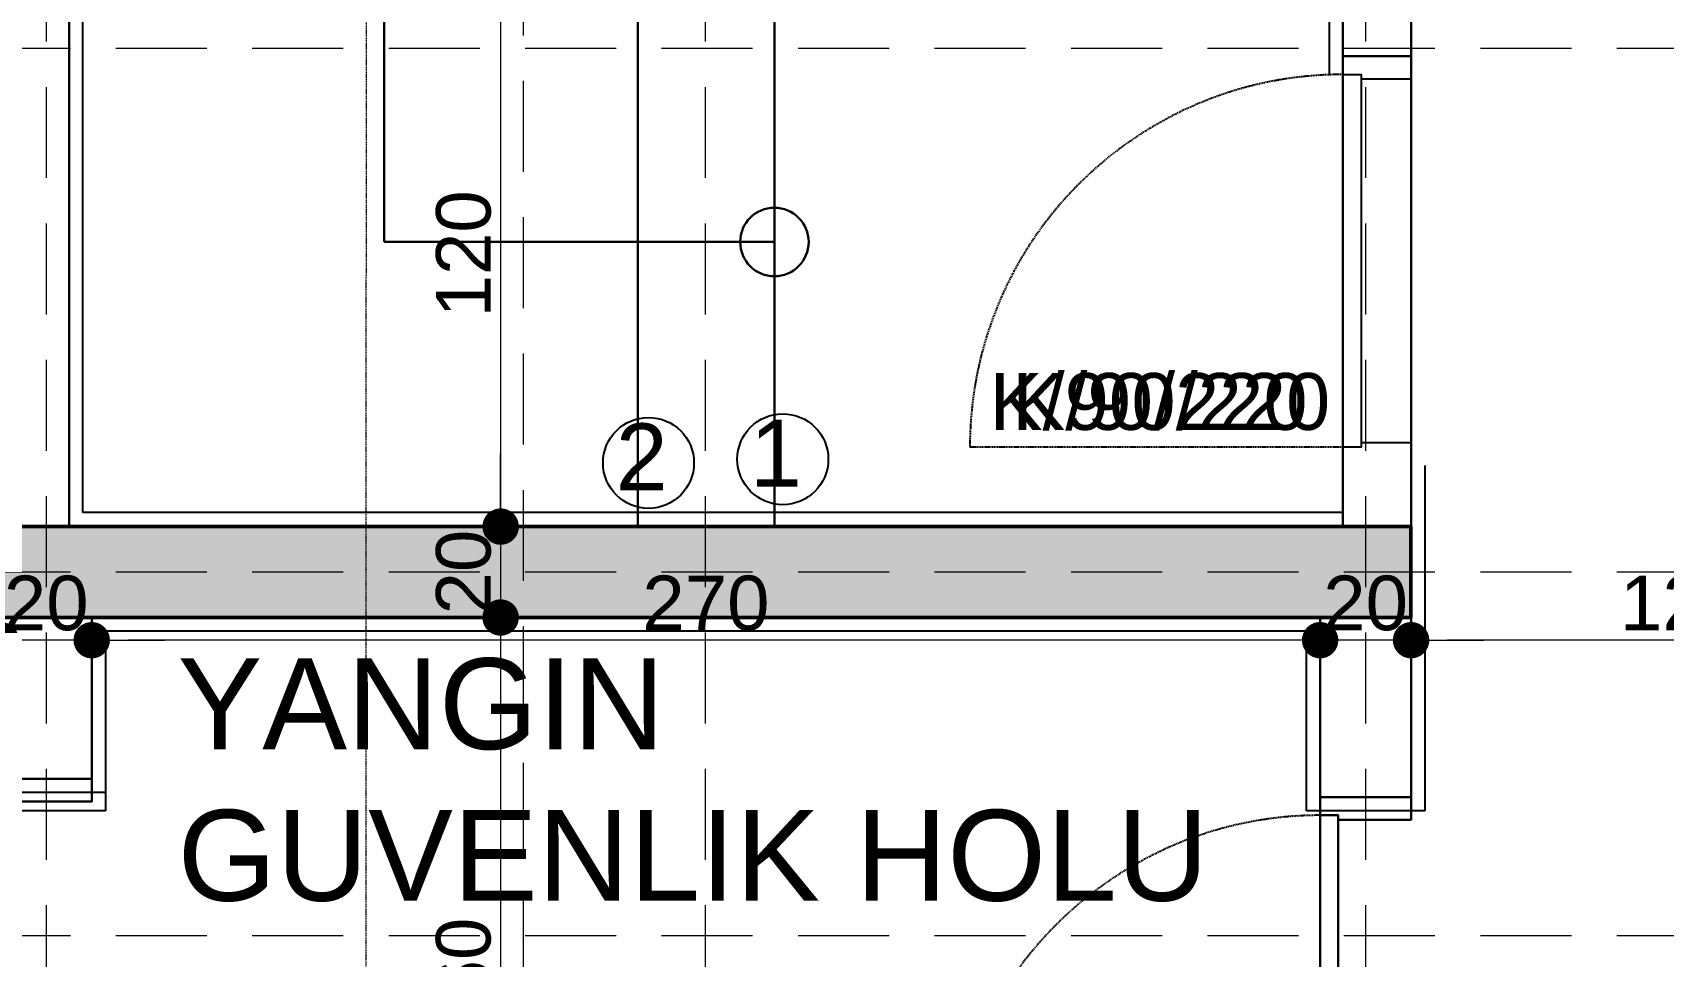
# Model space of a CAD drawing. Header units: millimetres. Extents: x 38129 to 72024, y -56282 to 16512.
# Drawn here: x 54454.8 to 54813.3, y -44145 to -43941.8 of the extents above; entities that cross this region are included whole.
import ezdxf

# ---------------------------------------------------------------- set-up
doc = ezdxf.new("R2010")
doc.units = ezdxf.units.MM
doc.linetypes.add('HIDDEN', pattern=[0.375, 0.25, -0.125])
for name, color, linetype, lineweight in [('AKS', 55, 'HIDDEN', 0), ('COLUMN4', 3, 'Continuous', 50), ('DIŞÖLÇÜ', 37, 'Continuous', 0), ('DUVAR', 255, 'Continuous', 30), ('KAPI', 4, 'Continuous', 30), ('M', 210, 'Continuous', 30), ('mahal', 7, 'Continuous', 5), ('pencere+KAPI', 1, 'Continuous', 0), ('TARAMA', 252, 'Continuous', 0), ('ölçü İÇ', 31, 'Continuous', 0)]:
    doc.layers.add(name, color=color, linetype=linetype, lineweight=lineweight)
for name, color, linetype in [('HIDDEN', 1, 'HIDDEN'), ('sıva', 41, 'Continuous'), ('tefriş', 42, 'Continuous')]:
    doc.layers.add(name, color=color, linetype=linetype)
doc.styles.add('icdisolcu_yazi', font='arial.ttf')
doc.styles.get("Standard").update_dxf_attribs({"font": 'arial.ttf'})
doc.styles.add('style1', font='arial.ttf')
doc.dimstyles.new('İç Ölçü', dxfattribs={"dimtxt": 12, "dimasz": 8, "dimexe": 5, "dimexo": 0, "dimgap": 2, "dimtad": 1, "dimdec": 0, "dimzin": 12, "dimdsep": 46, "dimtxsty": 'icdisolcu_yazi', "dimblk": 'DOT', "dimcen": 8, "dimdle": 5, "dimclrd": 256, "dimclre": 256, "dimclrt": 7, "dimadec": 0, "dimazin": 3, "dimtfac": 1, "dimtdec": 0, "dimtix": 1, "dimtmove": 2, "dimatfit": 3, "dimldrblk": 'DOT', "dimfxl": 0, "dimtolj": 1, "dimtzin": 0, "dimlwd": -1, "dimlwe": -1, "dimarcsym": 0})

# ---------------------------------------------------------------- blocks, each defined once
blk = doc.blocks.new('*U12')
for p, q in [((4, 0), (0, 0)), ((86, 0), (90, 0))]:
    blk.add_line(p, q)
blk.add_lwpolyline([(4, 0), (86, 0), (86, -4), (4, -4)], close=True)
for points in [[(0, -20), (5, -20), (5, -4)], [(90, -20), (85, -20), (85, -4)]]:
    blk.add_lwpolyline(points)
at = {"layer": 'DUVAR'}
for p, q in [((0, 0), (0, -20)), ((90, 0), (90, -20))]:
    blk.add_line(p, q, dxfattribs=at)
at = {"layer": 'HIDDEN'}
blk.add_line((4, 0), (4, 82), dxfattribs=at)
blk.add_arc((4, 0), 82, 360, 90, dxfattribs=at)
blk = doc.blocks.new('_Dot')
at = {"color": 0, "lineweight": -2}
blk.add_line((-0.5, 0), (-1, 0), dxfattribs=at)
at = {"color": 0, "lineweight": 30, "const_width": 0.5}
blk.add_lwpolyline([(-0.25, 0, 1), (0.25, 0, 1)], format="xyb", close=True, dxfattribs=at)
blk = doc.blocks.new('*D1798')
at = {"layer": 'Defpoints', "color": 0, "lineweight": 120, "transparency": 16777216}
for p in [(54557.65, -44050.43), (54557.65, -44070.43), (54557.65, -44070.43)]:
    blk.add_point(p, dxfattribs=at)
at = {"layer": 'ölçü İÇ', "linetype": 'Continuous', "transparency": 16777216}
for p, q in [((54557.65, -44042.43), (54557.65, -44034.43)), ((54557.65, -44050.43), (54557.65, -44070.43)), ((54557.65, -44078.43), (54557.65, -44086.43))]:
    blk.add_line(p, q, dxfattribs=at)
at = {"layer": 'ölçü İÇ', "transparency": 16777216}
for p, q in [((54557.65, -44050.43), (54562.65, -44050.43)), ((54557.65, -44070.43), (54562.65, -44070.43))]:
    blk.add_line(p, q, dxfattribs=at)
at = {"layer": 'ölçü İÇ', "transparency": 16777216, "xscale": 8, "yscale": 8, "zscale": 8}
for p, rotation in [((54557.65, -44050.43), 270), ((54557.65, -44070.43), 90)]:
    blk.add_blockref('_Dot', p, dxfattribs=dict(at, rotation=rotation))
at = {"layer": 'ölçü İÇ', "color": 7, "transparency": 16777216, "insert": (54549.52, -44060.43), "char_height": 12, "attachment_point": 5, "rotation": 90, "style": 'icdisolcu_yazi'}
blk.add_mtext('\\A1;20', dxfattribs=at)
blk = doc.blocks.new('*D1799')
at = {"layer": 'Defpoints', "color": 0, "lineweight": 120, "transparency": 16777216}
for p in [(54557.65, -44070.43), (54557.64, -44230.43), (54557.64, -44230.43)]:
    blk.add_point(p, dxfattribs=at)
at = {"layer": 'ölçü İÇ', "transparency": 16777216}
for p, q in [((54557.65, -44070.43), (54552.64, -44070.43)), ((54557.64, -44230.43), (54562.64, -44230.43))]:
    blk.add_line(p, q, dxfattribs=at)
at = {"layer": 'ölçü İÇ', "linetype": 'Continuous', "transparency": 16777216}
blk.add_line((54557.64, -44078.43), (54557.64, -44222.43), dxfattribs=at)
at = {"layer": 'ölçü İÇ', "transparency": 16777216, "xscale": 8, "yscale": 8, "zscale": 8}
for p, rotation in [((54557.64, -44070.43), 90), ((54557.64, -44230.43), 270)]:
    blk.add_blockref('_Dot', p, dxfattribs=dict(at, rotation=rotation))
at = {"layer": 'ölçü İÇ', "color": 7, "transparency": 16777216, "insert": (54549.51, -44150.43), "char_height": 12, "attachment_point": 5, "rotation": 90, "style": 'icdisolcu_yazi'}
blk.add_mtext('\\A1;160', dxfattribs=at)
blk = doc.blocks.new('*D1855')
at = {"layer": 'Defpoints', "color": 0, "lineweight": 120, "transparency": 16777216}
for p in [(54757.81, -44068.18), (54757.81, -44075.42), (54877.6, -44075.43)]:
    blk.add_point(p, dxfattribs=at)
at = {"layer": 'ölçü İÇ', "transparency": 16777216}
for p, q in [((54757.81, -44070.42), (54757.81, -44080.42)), ((54877.6, -44075.43), (54877.6, -44070.42))]:
    blk.add_line(p, q, dxfattribs=at)
at = {"layer": 'ölçü İÇ', "linetype": 'Continuous', "transparency": 16777216}
blk.add_line((54869.6, -44075.42), (54765.81, -44075.42), dxfattribs=at)
at = {"layer": 'ölçü İÇ', "transparency": 16777216, "xscale": 8, "yscale": 8, "zscale": 8, "rotation": 180}
blk.add_blockref('_Dot', (54757.81, -44075.42), dxfattribs=at)
at = {"layer": 'ölçü İÇ', "transparency": 16777216, "xscale": 8, "yscale": 8, "zscale": 8}
blk.add_blockref('_Dot', (54877.6, -44075.42), dxfattribs=at)
at = {"layer": 'ölçü İÇ', "color": 7, "transparency": 16777216, "insert": (54817.71, -44067.3), "char_height": 12, "attachment_point": 5, "style": 'icdisolcu_yazi'}
blk.add_mtext('\\A1;120', dxfattribs=at)
blk = doc.blocks.new('*D1860')
at = {"layer": 'Defpoints', "color": 0, "lineweight": 120, "transparency": 16777216}
for p in [(54737.81, -44075.42), (54737.81, -44075.42), (54757.81, -44075.42)]:
    blk.add_point(p, dxfattribs=at)
at = {"layer": 'ölçü İÇ', "transparency": 16777216}
for p, q in [((54737.81, -44075.42), (54737.81, -44070.42)), ((54757.81, -44075.42), (54757.81, -44070.42))]:
    blk.add_line(p, q, dxfattribs=at)
at = {"layer": 'ölçü İÇ', "linetype": 'Continuous', "transparency": 16777216}
for p, q in [((54729.81, -44075.42), (54721.81, -44075.42)), ((54757.81, -44075.42), (54737.81, -44075.42)), ((54765.81, -44075.42), (54773.81, -44075.42))]:
    blk.add_line(p, q, dxfattribs=at)
at = {"layer": 'ölçü İÇ', "transparency": 16777216, "xscale": 8, "yscale": 8, "zscale": 8}
blk.add_blockref('_Dot', (54737.81, -44075.42), dxfattribs=at)
at = {"layer": 'ölçü İÇ', "transparency": 16777216, "xscale": 8, "yscale": 8, "zscale": 8, "rotation": 180}
blk.add_blockref('_Dot', (54757.81, -44075.42), dxfattribs=at)
at = {"layer": 'ölçü İÇ', "color": 7, "transparency": 16777216, "insert": (54747.81, -44067.3), "char_height": 12, "attachment_point": 5, "style": 'icdisolcu_yazi'}
blk.add_mtext('\\A1;20', dxfattribs=at)
blk = doc.blocks.new('*D1861')
at = {"layer": 'Defpoints', "color": 0, "lineweight": 120, "transparency": 16777216}
for p in [(54467.75, -44075.42), (54467.75, -44075.42), (54737.81, -44075.42)]:
    blk.add_point(p, dxfattribs=at)
at = {"layer": 'ölçü İÇ', "transparency": 16777216}
for p, q in [((54467.75, -44075.42), (54467.75, -44070.42)), ((54737.81, -44075.42), (54737.81, -44070.42))]:
    blk.add_line(p, q, dxfattribs=at)
at = {"layer": 'ölçü İÇ', "linetype": 'Continuous', "transparency": 16777216}
blk.add_line((54729.81, -44075.42), (54475.75, -44075.42), dxfattribs=at)
at = {"layer": 'ölçü İÇ', "transparency": 16777216, "xscale": 8, "yscale": 8, "zscale": 8, "rotation": 180}
blk.add_blockref('_Dot', (54467.75, -44075.42), dxfattribs=at)
at = {"layer": 'ölçü İÇ', "transparency": 16777216, "xscale": 8, "yscale": 8, "zscale": 8}
blk.add_blockref('_Dot', (54737.81, -44075.42), dxfattribs=at)
at = {"layer": 'ölçü İÇ', "color": 7, "transparency": 16777216, "insert": (54602.78, -44067.3), "char_height": 12, "attachment_point": 5, "style": 'icdisolcu_yazi'}
blk.add_mtext('\\A1;270', dxfattribs=at)
blk = doc.blocks.new('*D1862')
at = {"layer": 'Defpoints', "color": 0, "lineweight": 120, "transparency": 16777216}
for p in [(54447.75, -44075.42), (54447.75, -44075.42), (54467.75, -44075.42)]:
    blk.add_point(p, dxfattribs=at)
at = {"layer": 'ölçü İÇ', "transparency": 16777216}
for p, q in [((54447.75, -44075.42), (54447.75, -44070.42)), ((54467.75, -44075.42), (54467.75, -44070.42))]:
    blk.add_line(p, q, dxfattribs=at)
at = {"layer": 'ölçü İÇ', "linetype": 'Continuous', "transparency": 16777216}
for p, q in [((54439.75, -44075.42), (54431.75, -44075.42)), ((54467.75, -44075.42), (54447.75, -44075.42)), ((54475.75, -44075.42), (54483.75, -44075.42))]:
    blk.add_line(p, q, dxfattribs=at)
at = {"layer": 'ölçü İÇ', "transparency": 16777216, "xscale": 8, "yscale": 8, "zscale": 8}
blk.add_blockref('_Dot', (54447.75, -44075.42), dxfattribs=at)
at = {"layer": 'ölçü İÇ', "transparency": 16777216, "xscale": 8, "yscale": 8, "zscale": 8, "rotation": 180}
blk.add_blockref('_Dot', (54467.75, -44075.42), dxfattribs=at)
at = {"layer": 'ölçü İÇ', "color": 7, "transparency": 16777216, "insert": (54457.75, -44067.3), "char_height": 12, "attachment_point": 5, "style": 'icdisolcu_yazi'}
blk.add_mtext('\\A1;20', dxfattribs=at)
blk = doc.blocks.new('*D2118')
at = {"layer": 'Defpoints', "color": 0, "lineweight": 120, "transparency": 16777216}
for p in [(54557.66, -43930.43), (54557.66, -43930.43), (54557.66, -44050.43)]:
    blk.add_point(p, dxfattribs=at)
at = {"layer": 'ölçü İÇ', "transparency": 16777216}
for p, q in [((54557.66, -43930.43), (54562.66, -43930.43)), ((54557.66, -44050.43), (54562.66, -44050.43))]:
    blk.add_line(p, q, dxfattribs=at)
at = {"layer": 'ölçü İÇ', "linetype": 'Continuous', "transparency": 16777216}
blk.add_line((54557.66, -44042.43), (54557.66, -43938.43), dxfattribs=at)
at = {"layer": 'ölçü İÇ', "transparency": 16777216, "xscale": 8, "yscale": 8, "zscale": 8}
for p, rotation in [((54557.66, -43930.43), 90), ((54557.66, -44050.43), 270)]:
    blk.add_blockref('_Dot', p, dxfattribs=dict(at, rotation=rotation))
at = {"layer": 'ölçü İÇ', "color": 7, "transparency": 16777216, "insert": (54549.53, -43990.43), "char_height": 12, "attachment_point": 5, "rotation": 90, "style": 'icdisolcu_yazi'}
blk.add_mtext('\\A1;120', dxfattribs=at)
blk = doc.blocks.new('wertertw')
at = {"layer": 'TARAMA', "lineweight": -3}
h = blk.add_hatch(dxfattribs=at)
h.set_pattern_fill('ANSI33', color=256, scale=2.5, style=0)
h.set_pattern_definition([(45, (-86643.698, -32547.66), (-11.2253202, 11.2253202), []), (45, (-86632.472, -32547.66), (-11.2253202, 11.2253202), [7.9375, -3.96875])])
h.paths.add_polyline_path([(-616.25, 351.94), (-616.25, -88.06), (-306.25, -88.06), (-306.25, -68.06), (-596.25, -68.06), (-596.25, 331.94), (-306.25, 331.94), (-306.25, 351.94)])
h.paths.add_polyline_path([(38.75, -338.06), (78.75, -338.06), (78.75, -378.06), (38.75, -378.06)])
h.paths.add_polyline_path([(-471.25, -318.06), (-441.25, -318.06), (-441.25, -378.06), (-471.25, -378.06)])
h.paths.add_polyline_path([(-961.25, -318.06), (-931.25, -318.06), (-931.25, -378.06), (-961.25, -378.06)])
h.paths.add_polyline_path([(343.75, -163.06), (413.75, -163.06), (413.75, -198.06), (343.75, -198.06)])
h.paths.add_polyline_path([(8.75, -163.06), (78.75, -163.06), (78.75, -198.06), (8.75, -198.06)])
h.paths.add_polyline_path([(-1036.25, -148.06), (-906.25, -148.06), (-906.25, -178.06), (-1036.25, -178.06)])
h.paths.add_polyline_path([(-976.25, 256.94), (-916.25, 256.94), (-916.25, 226.94), (-976.25, 226.94)])
h.paths.add_polyline_path([(343.75, 459.44), (413.75, 459.44), (413.75, 424.44), (343.75, 424.44)])
h.paths.add_polyline_path([(8.75, 459.44), (78.75, 459.44), (78.75, 424.44), (8.75, 424.44)])
h.paths.add_polyline_path([(-616.25, 531.94), (-306.25, 531.94), (-306.25, 511.94), (-616.25, 511.94)])
h.paths.add_polyline_path([(-976.25, 656.94), (-916.25, 656.94), (-916.25, 626.94), (-976.25, 626.94)])
h.paths.add_polyline_path([(-616.25, 971.94), (-306.25, 971.94), (-306.25, 951.94), (-616.25, 951.94)])
h.paths.add_polyline_path([(343.75, 1081.94), (413.75, 1081.94), (413.75, 1046.94), (343.75, 1046.94)])
h.paths.add_polyline_path([(8.75, 1081.94), (78.75, 1081.94), (78.75, 1046.94), (8.75, 1046.94)])
h.paths.add_polyline_path([(-1036.25, 1061.94), (-906.25, 1061.94), (-906.25, 1031.94), (-1036.25, 1031.94)])
h.paths.add_polyline_path([(-931.25, 1286.94), (-901.25, 1286.94), (-901.25, 1226.94), (-931.25, 1226.94)])
h.paths.add_polyline_path([(68.75, 1332.04), (108.75, 1332.04), (108.75, 1292.04), (68.75, 1292.04)])
h.paths.add_polyline_path([(-511.25, 1332.04), (-481.25, 1332.04), (-481.25, 1252.04), (-511.25, 1252.04)])
at = {"layer": 'COLUMN4', "color": 3}
blk.add_lwpolyline([(-616.25, 531.94), (-306.25, 531.94), (-306.25, 511.94), (-616.25, 511.94)], close=True, dxfattribs=at)

msp = doc.modelspace()

# ---------------------------------------------------------------- linework, layer by layer
for p, q in [((54742.81, -43950.98), (54742.81, -43946.98)), ((54742.81, -44032.98), (54742.81, -44036.98))]:
    msp.add_line(p, q)
for points in [[(54757.81, -43946.98), (54757.81, -43951.98), (54746.81, -43951.98)], [(54757.81, -44036.98), (54757.81, -44031.98), (54746.81, -44031.98)]]:
    msp.add_lwpolyline(points)
msp.add_lwpolyline([(54742.81, -44032.98), (54742.81, -43950.98), (54746.81, -43950.98), (54746.81, -44032.98)], close=True)
at = {"layer": 'AKS', "ltscale": 80}
for p, q in [((54457.75, -42903.74), (54457.75, -45280.38)), ((54562.6, -42902.38), (54562.6, -45279.02)), ((54602.6, -42903.74), (54602.6, -45280.38)), ((54747.8, -42903.74), (54747.8, -45280.38)), ((55963.05, -43945.25), (53747.73, -43945.25)), ((55963.05, -44060.43), (53747.73, -44060.43)), ((55963.05, -44140.43), (53747.73, -44140.43))]:
    msp.add_line(p, q, dxfattribs=at)
at = {"layer": 'DUVAR'}
for p, q in [((54462.77, -43956.5), (54462.77, -43700.03)), ((54742.81, -43946.98), (54757.81, -43946.98))]:
    msp.add_line(p, q, dxfattribs=at)
for points in [[(54757.81, -44050.43), (54757.81, -43625.43)], [(54742.83, -44050.43), (54742.83, -43700.01), (54670.95, -43630.35)], [(54462.77, -44050.35), (54462.77, -43956.5)], [(54467.75, -44109.93), (54467.75, -44070.43)], [(54737.81, -44109.93), (54737.81, -44070.43)], [(54757.81, -44109.93), (54757.81, -44070.43)]]:
    msp.add_lwpolyline(points, dxfattribs=at)
at = {"layer": 'HIDDEN'}
msp.add_line((54742.81, -44032.98), (54660.81, -44032.98), dxfattribs=at)
msp.add_arc((54742.81, -44032.98), 82, 90, 180, dxfattribs=at)
at = {"layer": 'M'}
for p, q in [((54532.04, -43692.59), (54532.04, -43987.82)), ((54587.78, -43930.43), (54587.78, -44050.43)), ((54532.04, -43987.82), (54617.84, -43987.82))]:
    msp.add_line(p, q, dxfattribs=at)
msp.add_lwpolyline([(54617.84, -43930.43), (54617.84, -44050.43)], dxfattribs=at)
msp.add_circle((54617.84, -43987.82), 7.53, dxfattribs=at)
at = {"layer": 'pencere+KAPI', "linetype": 'HIDDEN'}
msp.add_line((54528.44, -42952.22), (54527.58, -45255.28), dxfattribs=at)
at = {"layer": 'sıva'}
for p, q in [((54465.77, -44047.35), (54465.77, -43697.12)), ((54739.83, -43697.11), (54739.83, -43951.04)), ((54760.82, -44036.98), (54760.82, -44112.93)), ((54742.81, -44047.35), (54465.77, -44047.35)), ((54734.82, -44073.43), (54470.76, -44073.43)), ((54470.76, -44073.43), (54470.76, -44112.93)), ((54734.82, -44112.93), (54734.82, -44073.43)), ((54470.75, -44108.93), (54444.75, -44108.93)), ((54470.76, -44112.93), (54444.76, -44112.93)), ((54470.75, -44112.93), (54444.77, -44112.93)), ((54760.82, -44112.93), (54734.82, -44112.93))]:
    msp.add_line(p, q, dxfattribs=at)
msp.add_lwpolyline([(54739.84, -43951.04), (54739.84, -43697.12)], dxfattribs=at)
at = {"layer": 'tefriş'}
for centre in [(54619.68, -44035.61), (54590.16, -44036.42)]:
    msp.add_circle(centre, 10, dxfattribs=at)

# ---------------------------------------------------------------- block references
at = {"layer": 'DIŞÖLÇÜ'}
msp.add_blockref('wertertw', (55063.99, -44582.37), dxfattribs=at)
at = {"layer": 'KAPI', "rotation": 90}
for p in [(54447.75, -44195.93), (54737.81, -44199.93)]:
    msp.add_blockref('*U12', p, dxfattribs=at)

# ---------------------------------------------------------------- texts
at = {"layer": 'mahal', "insert": (54486.62, -44079.4), "char_height": 20, "attachment_point": 1}
msp.add_mtext_dynamic_manual_height_columns('YANGIN GUVENLIK HOLU', width=250.3432, gutter_width=12.5, heights=[0], dxfattribs=at)
at = {"layer": 'pencere+KAPI', "char_height": 12.5, "width": 27.0954, "attachment_point": 7, "rotation": 360, "style": 'style1'}
for insert in [(54665.15, -44029.33), (54670.13, -44029.33)]:
    msp.add_mtext('K/90/220', dxfattribs=dict(at, insert=insert))
at = {"layer": 'tefriş', "char_height": 14.7, "width": 26.4931, "attachment_point": 3}
for s, insert in [('2', (54594.38, -44027.74)), ('1', (54623.9, -44026.92))]:
    msp.add_mtext(s, dxfattribs=dict(at, insert=insert))

# ---------------------------------------------------------------- dimensions: what is measured, and where the dimension line sits
at = {"layer": 'ölçü İÇ'}
for base, p1, p2, angle, picture, middle in [((54557.66, -43930.43), (54557.66, -44050.43), (54557.66, -43930.43), 270, '*D2118', (54549.53, -43990.43)), ((54557.65, -44070.43), (54557.65, -44050.43), (54557.65, -44070.43), 90, '*D1798', (54549.52, -44060.43)), ((54557.64, -44230.43), (54557.65, -44070.43), (54557.64, -44230.43), 90, '*D1799', (54549.51, -44150.43))]:
    dim = msp.add_linear_dim(base=base, p1=p1, p2=p2, angle=angle, dimstyle='İç Ölçü', dxfattribs=at)
    dim.commit()
    dim.dimension.update_dxf_attribs({"geometry": picture, "text_midpoint": middle})
for base, p1, p2, picture, middle in [((54447.75, -44075.42), (54467.75, -44075.42), (54447.75, -44075.42), '*D1862', (54457.75, -44067.3)), ((54467.75, -44075.42), (54737.81, -44075.42), (54467.75, -44075.42), '*D1861', (54602.78, -44067.3)), ((54737.81, -44075.42), (54757.81, -44075.42), (54737.81, -44075.42), '*D1860', (54747.81, -44067.3)), ((54757.81, -44075.42), (54877.6, -44075.43), (54757.81, -44068.18), '*D1855', (54817.71, -44067.3))]:
    dim = msp.add_linear_dim(base=base, p1=p1, p2=p2, dimstyle='İç Ölçü', dxfattribs=at)
    dim.commit()
    dim.dimension.update_dxf_attribs({"geometry": picture, "text_midpoint": middle})

doc.saveas('drawing.dxf')
